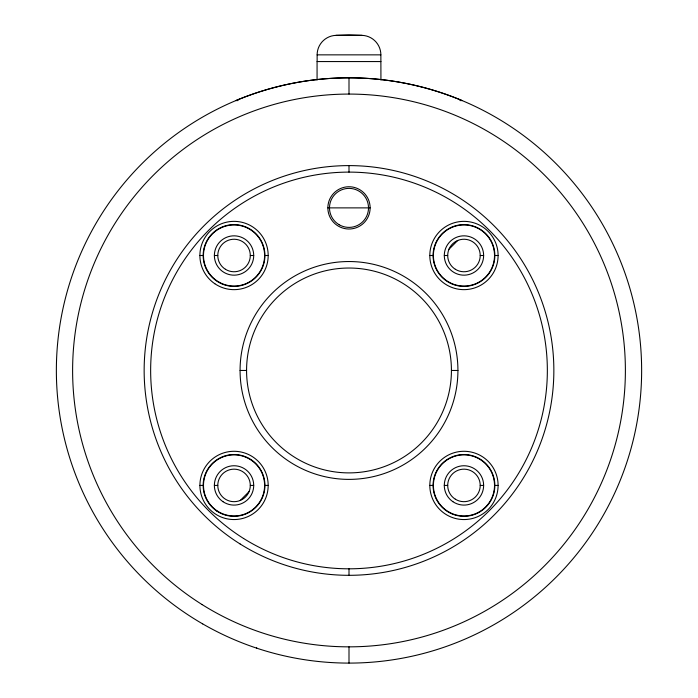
<?xml version="1.0" encoding="UTF-8"?>
<svg xmlns="http://www.w3.org/2000/svg" width="698" height="698" viewBox="0 0 698 698"><rect width="100%" height="100%" fill="white"/><g stroke="black" fill="none" stroke-linecap="round" stroke-linejoin="round"><path stroke-width="1.05" d="M256.471 648.058L256.672 647.43M448.936 249.282L457.74 240.478M240.26 500.44L249.064 491.645M317.136 61.564L317.136 54.854A19.509 19.509 0 0 1 335.965 35.354L349 34.9L362.035 35.354A19.509 19.509 0 0 1 380.864 54.854L380.934 79.991M335.965 35.354L362.035 35.354M317.136 54.854L380.864 54.854M380.934 61.564L317.067 61.564L317.067 79.991M238.027 100.582L235.845 100.582C260.424 90.295 286.407 83.367 312.844 80.061A208.379 147.348 0 0 1 349 77.818A208.379 147.348 0 0 1 385.148 80.061C411.593 83.367 437.576 90.295 462.155 100.582L459.973 100.582M327.868 207.882L370.132 207.882A21.132 21.132 0 0 0 338.434 189.577A21.132 21.132 0 0 0 338.434 226.187A21.132 21.132 0 0 0 370.132 207.882M199.898 255.503L203.153 255.503M214.365 255.503L217.785 255.503M250.294 255.503L253.714 255.503A19.675 19.675 0 0 0 224.206 238.463A19.675 19.675 0 0 0 224.206 272.534A19.675 19.675 0 0 0 253.714 255.503M264.926 255.503A30.887 30.887 0 0 1 218.596 282.254A30.887 30.887 0 0 1 218.596 228.752A30.887 30.887 0 0 1 264.926 255.503L268.18 255.503M429.82 255.503L433.074 255.503M444.286 255.503L447.706 255.503M480.215 255.503L483.635 255.503A19.675 19.675 0 0 0 454.128 238.463A19.675 19.675 0 0 0 454.128 272.534A19.675 19.675 0 0 0 483.635 255.503M494.847 255.503A30.887 30.887 0 0 0 448.517 228.752A30.887 30.887 0 0 0 448.517 282.254A30.887 30.887 0 0 0 494.847 255.503L498.102 255.503A34.141 34.141 0 0 0 446.886 225.934A34.141 34.141 0 0 0 446.886 285.072A34.141 34.141 0 0 0 498.102 255.503M240.077 370.464L246.577 370.464M451.423 370.464A102.423 102.423 0 0 0 297.784 281.756A102.423 102.423 0 0 0 297.784 459.162A102.423 102.423 0 0 0 451.423 370.464L457.923 370.464A108.923 108.923 0 0 0 294.539 276.129A108.923 108.923 0 0 0 294.539 464.789A108.923 108.923 0 0 0 457.923 370.464M199.898 485.424L203.153 485.424M214.365 485.424L217.785 485.424M250.294 485.424A16.255 16.255 0 0 0 225.908 471.342A16.255 16.255 0 0 0 225.908 499.498A16.255 16.255 0 0 0 250.294 485.424L253.714 485.424M264.926 485.424L268.18 485.424A34.141 34.141 0 0 1 216.973 514.984A34.141 34.141 0 0 1 216.973 455.855A34.141 34.141 0 0 1 268.18 485.424M429.82 485.424L433.074 485.424M444.286 485.424L447.706 485.424M480.215 485.424L483.635 485.424M494.847 485.424A30.887 30.887 0 0 0 448.517 458.665A30.887 30.887 0 0 0 448.517 512.175A30.887 30.887 0 0 0 494.847 485.424L498.102 485.424A34.141 34.141 0 0 1 446.886 514.984A34.141 34.141 0 0 1 446.886 455.855A34.141 34.141 0 0 1 498.102 485.424M349 77.818L349 94.082M349 165.609L349 172.118M349 568.809L349 575.309M349 646.845L349 663.1M202.682 623.89A292.637 292.637 0 0 0 641.637 370.464A292.637 292.637 0 0 0 202.682 117.028A292.637 292.637 0 0 0 202.682 623.89M202.158 604.608A276.382 276.382 0 0 0 625.199 380.558A276.382 276.382 0 0 0 219.643 126.216A276.382 276.382 0 0 0 202.158 604.608M240.164 544.004A204.846 204.846 0 0 0 553.715 377.941A204.846 204.846 0 0 0 253.121 189.437A204.846 204.846 0 0 0 240.164 544.004M243.619 538.498A198.345 198.345 0 0 0 547.215 377.705A198.345 198.345 0 0 0 256.166 195.178A198.345 198.345 0 0 0 243.619 538.498M216.685 510.971A30.887 30.887 0 0 0 264.847 487.675A30.887 30.887 0 0 0 220.585 457.609A30.887 30.887 0 0 0 216.685 510.971M214.853 283.746A34.141 34.141 0 0 0 268.093 257.99A34.141 34.141 0 0 0 219.172 224.765A34.141 34.141 0 0 0 214.853 283.746M339.245 224.782A19.509 19.509 0 0 0 368.509 207.882A19.509 19.509 0 0 0 339.245 190.99A19.509 19.509 0 0 0 339.245 224.782M217.802 511.311A30.564 30.564 0 0 0 264.586 486.532A30.564 30.564 0 0 0 219.739 458.411A30.564 30.564 0 0 0 217.802 511.311M448.674 511.887A30.564 30.564 0 0 0 494.524 485.424A30.564 30.564 0 0 0 448.674 458.952A30.564 30.564 0 0 0 448.674 511.887M218.762 281.975A30.564 30.564 0 0 0 264.603 255.503A30.564 30.564 0 0 0 218.762 229.031A30.564 30.564 0 0 0 218.762 281.975M448.674 281.975A30.564 30.564 0 0 0 494.524 255.503A30.564 30.564 0 0 0 448.674 229.031A30.564 30.564 0 0 0 448.674 281.975M222.985 501.696A19.675 19.675 0 0 0 253.662 486.855A19.675 19.675 0 0 0 225.471 467.712A19.675 19.675 0 0 0 222.985 501.696M455.323 499.192A16.255 16.255 0 0 0 480.207 486.017A16.255 16.255 0 0 0 456.352 471.054A16.255 16.255 0 0 0 455.323 499.192M452.906 501.696A19.675 19.675 0 0 0 483.583 486.855A19.675 19.675 0 0 0 455.393 467.712A19.675 19.675 0 0 0 452.906 501.696M225.402 269.271A16.255 16.255 0 0 0 250.285 256.096A16.255 16.255 0 0 0 226.431 241.133A16.255 16.255 0 0 0 225.402 269.271M455.323 269.271A16.255 16.255 0 0 0 480.207 256.096A16.255 16.255 0 0 0 456.352 241.133A16.255 16.255 0 0 0 455.323 269.271"/></g></svg>
